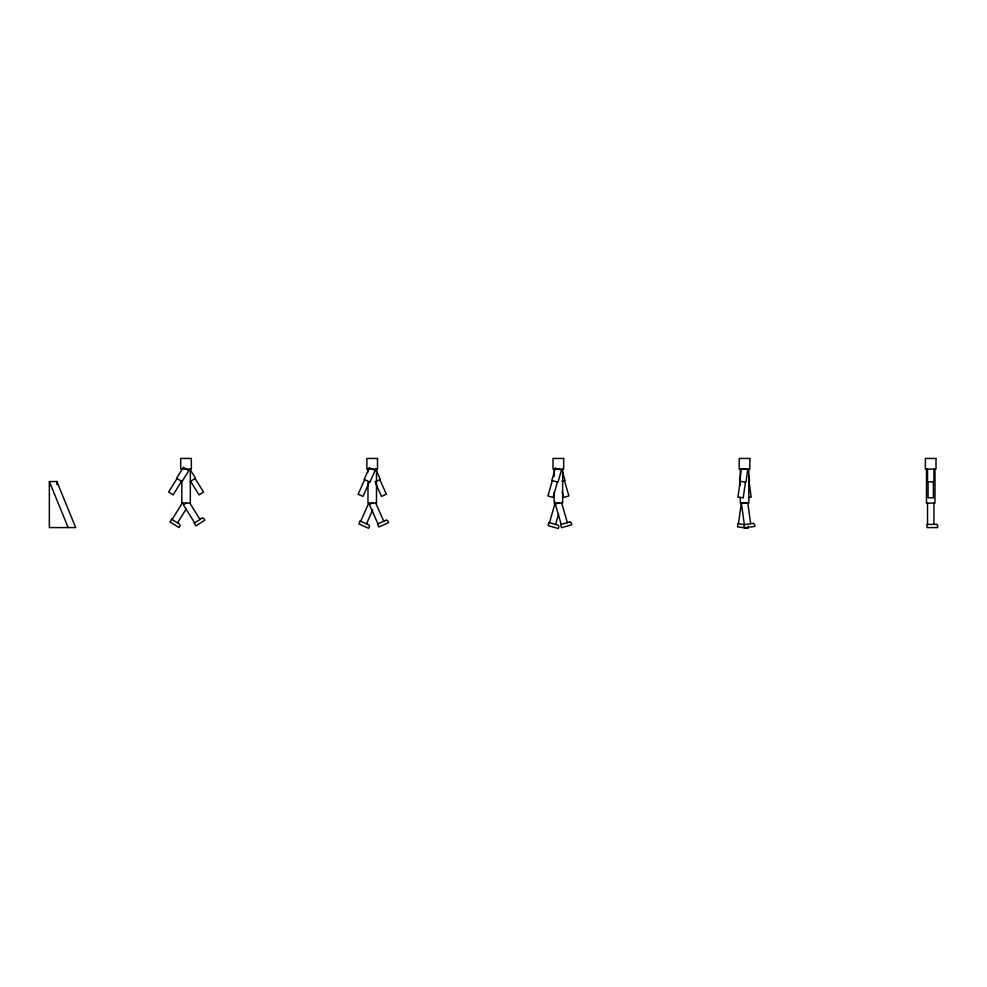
<?xml version="1.0" encoding="UTF-8"?>
<svg xmlns="http://www.w3.org/2000/svg" width="987" height="987" viewBox="0 0 987 987"><rect width="100%" height="100%" fill="white"/><g stroke="black" fill="none" stroke-linecap="round" stroke-linejoin="round"><path stroke-width="1.48" d="M740.164 481.36L737.943 497.164L743.211 497.904L745.432 482.1M738.449 523.752L741.41 502.679M748.306 526.207L748.01 528.316L737.474 526.836L737.918 523.678L744.766 524.64M552.325 480.62L547.933 495.967L553.041 497.423L557.445 482.088M549.475 522.703L555.336 502.247M555.607 524.455L558.543 514.227M364.622 479.67L358.133 494.24L362.982 496.412L369.471 481.829M360.674 521.272L368.706 503.222M366.498 523.863L372.679 509.983M177.055 478.498L168.604 492.032L173.107 494.857L181.571 481.323M172.096 519.483L182.558 502.728M177.512 522.863L186.37 508.687M190.133 481.607L195.549 478.226L190.281 469.8M186.617 502.79L183.372 504.813L194.636 522.863M374.998 481.829L380.353 479.448L375.726 469.084M372.827 502.864L369.323 504.431L377.984 523.863M561.924 481.36L564.996 480.472L562.257 470.935M559.024 502.951L555.336 504.012L561.196 524.455M748.565 497.534L751.206 497.164L748.985 481.36M746.468 502.864L741.41 503.567L744.371 524.64M49.35 481.533L56.876 481.533L75.678 527.589L49.35 527.589L49.35 481.533L68.152 527.589M195.093 478.498L203.556 492.032L199.041 494.857L190.59 481.323M189.59 502.728L200.053 519.483M379.859 479.67L386.349 494.24L381.488 496.412L375.591 483.149M375.776 503.222L383.807 521.272M564.478 480.62L568.882 495.967L563.762 497.423L562.171 491.847M561.467 502.247L567.34 522.703M748.714 475.66L749.503 481.286M747.727 502.679L750.688 523.752M934.985 469.084L934.985 503.123L926.485 503.123L926.485 469.084M933.924 469.084L933.924 481.853L927.546 481.853L927.546 469.084M933.924 503.123L933.924 524.405M933.394 481.853L933.394 497.806L928.076 497.806L928.076 481.853M927.546 503.123L927.546 524.405M748.825 469.084L748.825 503.123L740.312 503.123L740.312 497.201M740.312 469.084L740.312 485.37M562.664 469.084L562.664 503.123L554.151 503.123L554.151 492.772M554.151 469.084L554.151 476.487M376.491 469.084L376.491 503.123L367.978 503.123L367.978 482.409M367.978 469.084L367.978 472.045M190.331 469.084L190.331 503.123L181.818 503.123L181.818 480.928M56.876 481.533L56.876 484.605M741.41 468.64L739.633 481.286L745.95 482.174L747.727 469.528L741.41 468.64M555.336 468.208L551.819 480.472L557.951 482.236L561.467 469.96L555.336 468.208M548.957 522.555L548.081 525.615L558.309 528.551L558.889 526.503L558.161 525.195L548.957 522.555M369.323 467.789L364.129 479.448L369.965 482.051L375.159 470.38L369.323 467.789M360.181 521.05L358.886 523.961L368.607 528.292L369.471 526.342L368.928 524.948L360.181 521.05M183.372 467.394L176.599 478.226L182.015 481.607L188.776 470.774L183.372 467.394M171.639 519.199L169.949 521.901L178.968 527.539L180.103 525.738L179.757 524.27L171.639 519.199M202.31 518.064L194.192 523.147L195.882 525.849L204.901 520.211L203.778 518.409L202.31 518.064M386.238 520.186L377.49 524.072L378.786 526.996L388.508 522.666L387.644 520.729L386.238 520.186M569.894 521.963L560.69 524.603L561.566 527.675L571.794 524.739L571.214 522.691L569.894 521.963M753.328 523.381L743.84 524.714L744.284 527.872L754.821 526.392L754.524 524.282L753.328 523.381M191.342 458.449L180.707 458.449L180.707 469.084L191.342 469.084L191.342 458.449M377.503 458.449L366.868 458.449L366.868 469.084L377.503 469.084L377.503 458.449M563.676 458.449L553.028 458.449L553.028 469.084L563.676 469.084L563.676 458.449M749.836 458.449L739.201 458.449L739.201 469.084L749.836 469.084L749.836 458.449M935.997 458.449L925.362 458.449L925.362 469.084L935.997 469.084L935.997 458.449M936.589 524.405L927.015 524.405L927.015 527.589L937.65 527.589L937.65 525.466L936.589 524.405"/></g></svg>
